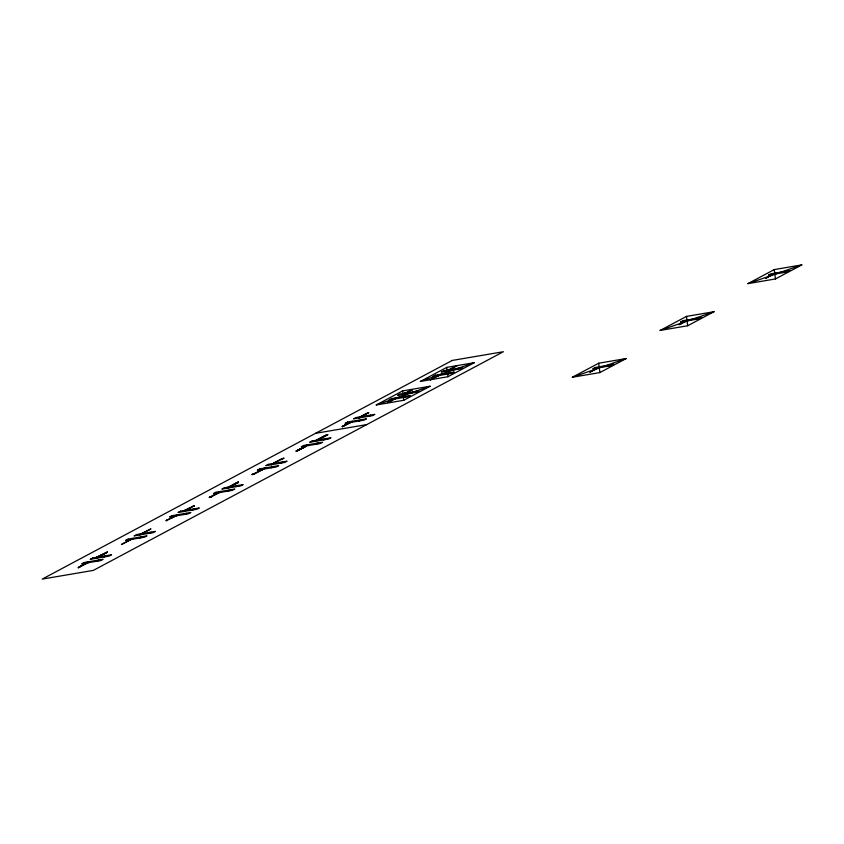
<?xml version="1.0" encoding="UTF-8"?>
<svg xmlns="http://www.w3.org/2000/svg" width="844" height="844" viewBox="0 0 844 844"><rect width="100%" height="100%" fill="white"/><g stroke="black" fill="none" stroke-linecap="round" stroke-linejoin="round"><path stroke-width="1.27" d="M412.326 389.706L410.785 390.339M404.983 393.462L412.03 389.928M193.677 506.147A4.42 0.717 -19.5 0 0 194.173 505.862L182.874 511.496L194.447 505.63L193.487 505.978A4.42 0.717 -19.5 0 0 192.886 506.273M327.81 434.797L317.555 439.545L319.728 439.112M403.295 393.8L402.767 394.327L404.898 393.663M410.247 390.645L402.746 394.264L404.339 393.948M121.462 544.422L132.772 538.567L121.568 544.454M597.953 367.689L600.369 366.834L589.777 372.204L600.021 366.94L599.177 367.478M237.291 482.452L227.036 488.011L238.472 482.346M352.708 421.441L351.315 422.116M361.084 417.01L358.816 417.801M283.362 458.482L281.548 458.841L284.09 458.144L270.956 464.538L271.747 464.084M306.91 445.305L308.493 444.82L304.178 446.719L308.788 444.777L306.488 445.548M319.412 439.281L314.97 441.127L315.635 440.673M264.91 468.283L262.442 469.612M314.854 441.127L317.576 439.587M440.441 374.694L439.313 375.232M139.281 534.748L140.632 534.104M358.742 417.717L368.712 412.568M130.852 539.242L133.215 538.409L132.708 538.82M141.655 534.009L139.323 534.832M438.11 375.39L440.462 374.557M448.902 370.168L446.582 370.98L447.71 370.305M395.024 398.758L396.395 397.999M95.499 561.176L99.022 560.268M103.928 556.681L106.091 555.922M183.285 514.365L185.448 513.595M191.715 509.871L193.877 509.101M271.072 467.544L274.595 466.637M279.501 463.05L283.025 462.143M314.97 444.144L317.133 443.374M323.4 439.65L325.562 438.88M358.858 420.734L362.382 419.816M367.288 416.24L370.811 415.322M402.757 397.324L404.92 396.564M446.645 373.913L448.818 373.153M455.074 369.419L458.598 368.512M360.293 417.369L361.675 416.503A27.989 4.526 -19.5 0 1 368.691 412.632L359.249 417.453M262.083 469.855L254.002 474.222L251.786 474.644L262.442 469.718L260.237 470.203M350.334 422.179L352.423 421.378M359.006 417.611L361.126 416.377A43.498 7.026 -19.5 0 1 368.353 412.684M404.93 393.378L405.996 392.755M440.135 374.778L430.482 379.821M227.426 487.811L236.636 482.715M773.558 273.994L775.942 273.213L773.821 274.247A28.168 4.547 -19.5 0 0 770.182 275.977A26.839 4.336 -19.5 0 0 767.702 277.275L765.413 278.488L768.356 276.726A38.244 6.182 -19.5 0 1 771.205 275.186L775.699 273.308L774.644 273.878M262.568 468.979L264.889 468.188M273.277 463.841L271.146 464.611L275.65 462.628M317.175 440.431L314.907 441.201M182.948 511.369L189.214 508.236M396.395 398.168L390.93 401.164A5.708 0.918 -19.5 0 1 389.189 402.113L387.438 402.546L392.333 399.697A4.853 0.781 -19.5 0 1 392.85 399.37L396.311 397.967L394.739 398.473M99.033 560.363L95.53 561.26M107.462 555.869L103.981 556.766M142.931 536.963L139.418 537.85L141.56 537.006M151.361 532.458L147.869 533.366L149.989 532.511M186.819 513.553L183.37 514.45M195.249 509.059L191.799 509.955M230.728 490.132L227.205 491.039L229.346 490.195M239.158 485.638L235.687 486.545L237.776 485.69M274.606 466.732L271.124 467.629M282.993 462.269L279.554 463.134M318.462 443.353L315.023 444.229M326.892 438.859L323.474 439.735M362.392 419.922L358.89 420.818M370.822 415.427L367.319 416.324M406.291 396.511L402.81 397.408M414.721 392.017L411.239 392.914L413.349 392.07M450.19 373.101L446.698 374.008M458.608 368.606L455.159 369.514M327.746 434.86L326.639 434.924M306.077 446.349L295.864 451.223L305.792 446.55M308.514 445.041L308.028 445.305M412.104 389.886L412.104 389.886A5.708 0.918 -19.5 0 1 410.247 390.856M78.513 567.632L89.865 561.661L89.221 562.146A6.72 1.087 -19.5 0 1 88.177 562.642L87.407 562.98A20.119 3.249 -19.5 0 0 78.513 567.632L78.439 567.664M220.484 491.925L221.054 491.598L220.041 491.757M85.888 563.307L86.341 563.001A7.512 1.213 -19.5 0 0 86.911 562.484L89.844 561.64L86.911 562.484L78.112 567.717L85.328 563.444M410.828 390.076L411.608 389.728M86.911 562.484L81.689 565.427M101.417 554.898L97.102 557.262A7.512 1.213 -19.5 0 1 95.34 557.989L107.272 552.187M342.21 426.684L352.043 421.504L350.819 421.947M684.558 321.3L678.903 324.687L681.034 323.99A5.708 0.918 -19.5 0 0 682.479 323.189L688.039 320.055L680.602 321.975L683.06 320.667L701.881 317.46L699.423 318.768L685.697 321.11M220.78 491.873L211.549 496.757M273.435 463.177L275.397 462.776M447.098 370.632L457.142 365.6L448.364 370.411M107.431 552.219L107.462 552.145A20.119 3.249 -19.5 0 0 99.001 556.787L94.971 558.443L97.967 557.483A6.72 1.087 -19.5 0 0 98.664 557.051L107.315 552.176M342.58 426.558L352.433 421.557L350.313 422.57A27.989 4.526 -19.5 0 0 342.58 426.558L342.453 426.621M170.298 518.322L177.419 514.935L166.131 520.569A4.42 0.717 -19.5 0 1 166.627 520.284M190.005 508.099L182.926 511.527M238.483 482.494L227.089 488.032M209.945 497.032L209.312 497.306L219.187 492.084M281.548 458.841L273.825 462.934M325.795 435.188L326.491 434.955L317.956 439.407M359.038 417.506L359.618 417.231M403.622 393.62L404.898 392.998M376.245 404.972L402.588 390.93L430.123 386.236L403.78 400.278L376.245 404.972L430.123 386.236M420.407 381.425L446.74 367.383L474.275 362.688L447.942 376.73L420.407 381.425L474.275 362.688M262.948 468.779L264.689 468.22L260.606 469.981M297.679 450.253L302.331 447.763M319.739 438.479L324.402 436M297.89 450.211L302.838 447.679M319.95 438.447L324.908 435.915M167.418 520.147A4.42 0.717 -19.5 0 1 166.817 520.453L166.11 520.748L177.419 514.977L171.089 518.184M298.438 450.116L303.355 447.594M320.498 438.352L325.415 435.831M298.987 450.031L303.861 447.51M321.058 438.258L325.921 435.736M572.348 377.257L598.691 363.215L626.227 358.521L599.884 372.573L572.348 377.257L626.227 358.521M660.145 330.447L686.478 316.405L714.013 311.71L687.681 325.752L660.145 330.447L714.013 311.71M747.932 283.626L774.264 269.584L801.8 264.9L775.467 278.942L747.932 283.626L801.8 264.9M211.696 496.778L209.407 497.496L211.696 496.778L210.8 497.158M272.918 464.052L271.167 464.569M316.827 440.61L315.076 441.159M229.157 487.399L228.281 487.705M351.009 421.852L348.53 423.097A43.498 7.026 -19.5 0 0 342.221 426.621L342.274 426.674M219.123 492.115L219.883 491.809M95.34 557.989L107.135 552.24M132.054 538.736L132.571 538.883L131.886 539.137M297.869 450.791L297.025 451.055M252.514 474.307L254.276 473.99M686.288 320.498L688.145 320.013L686.499 320.804M360.177 417.421L359.069 417.706M774.106 273.857L775.372 273.414M686.32 320.667L687.586 320.224M598.533 367.488L599.799 367.045M403.886 394.127L402.662 394.38M237.238 482.473L238.514 482.124L237.459 482.462M228.291 487.769L227.711 487.864M210.557 497.169L210.04 497.39M237.744 482.378L238.451 482.272M448.934 369.672L450.074 369.472M438.089 375.865L436.96 376.055M597.953 368.111L596.824 368.3M772.703 274.427L768.388 275.165L770.846 273.846L789.667 270.639L787.209 271.958L773.853 274.226M448.85 373.217L450.168 373.006M430.229 379.906L440.125 374.673M413.381 392.133L414.71 391.911M404.951 396.627L406.281 396.406M597.352 368.016L592.815 368.786L595.273 367.478L614.094 364.27L611.636 365.589L598.523 367.815M315.572 433.32L366.697 424.616M325.594 438.943L326.923 438.732M317.165 443.438L318.494 443.227M237.808 485.764L239.126 485.543M229.378 490.258L230.697 490.037M193.909 509.175L195.238 508.953M185.48 513.669L186.809 513.447M150.021 532.575L151.34 532.364M141.592 537.069L142.91 536.858M106.122 555.985L107.452 555.763M774.264 269.584L775.467 278.942M686.478 316.405L687.681 325.752M598.691 363.215L599.884 372.573M446.74 367.383L447.942 376.73M402.588 390.93L403.78 400.278M697.893 318.462L694.295 319.422L697.882 318.504M446.877 370.769L448.185 370.495L446.877 370.769M606.551 366.127L610.106 365.294L606.551 366.127M782.103 272.517L785.637 271.715L782.145 272.475M139.766 534.621L150.949 528.914L139.798 534.6M452.257 360.43L42.2 579.1L93.325 570.396L503.383 351.726L452.257 360.43M84.263 562.494L81.805 563.803L100.615 560.595L103.073 559.287L84.263 562.494M92.692 558L90.234 559.308L109.045 556.101L111.503 554.793L92.692 558M128.151 539.084L125.693 540.392L144.514 537.185L146.972 535.877L128.151 539.084M136.58 534.59L134.122 535.898L152.943 532.691L155.401 531.382L136.58 534.59M172.049 515.673L169.591 516.982L188.402 513.785L190.86 512.466L172.049 515.673M180.479 511.179L178.021 512.487L196.831 509.291L199.29 507.972L180.479 511.179M215.948 492.263L213.49 493.582L232.3 490.375L234.759 489.066L215.948 492.263M224.367 487.769L221.909 489.087L240.73 485.88L243.188 484.572L224.367 487.769M259.836 468.863L257.378 470.171L276.199 466.964L278.657 465.656L259.836 468.863M268.265 464.369L265.807 465.677L284.618 462.47L287.076 461.162L268.265 464.369M303.734 445.453L301.276 446.761L320.087 443.554L322.545 442.245L303.734 445.453M312.164 440.958L309.706 442.267L328.516 439.059L330.975 437.751L312.164 440.958M347.623 422.042L345.164 423.361L363.986 420.154L366.444 418.835L347.623 422.042M356.052 417.548L353.594 418.856L372.415 415.659L374.873 414.341L356.052 417.548M391.521 398.642L389.063 399.95L407.874 396.743L410.332 395.435L391.521 398.642M399.95 394.148L397.492 395.456L416.303 392.249L418.761 390.941L399.95 394.148M435.409 375.232L432.951 376.54L451.772 373.333L454.23 372.025L435.409 375.232M443.838 370.738L441.38 372.046L460.202 368.839L462.66 367.53L443.838 370.738"/></g></svg>
